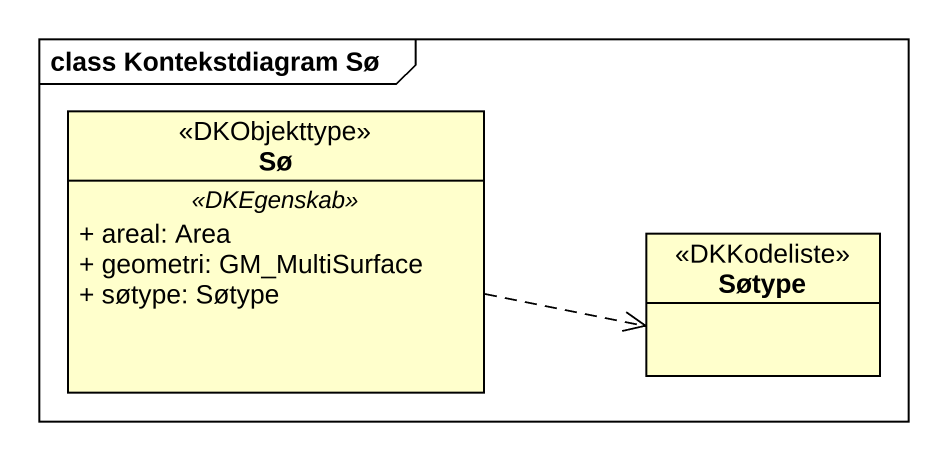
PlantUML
@startuml
mainframe class Kontekstdiagram Sø
hide circle
hide empty members
skinparam classAttributeIconSize 0
class Sø <<DKObjekttype>> {
  .. <<DKEgenskab>> ..
  + areal: Area
  + geometri: GM_MultiSurface
  + søtype: Søtype
}
enum Søtype <<DKKodeliste>>
Sø .right.> Søtype
@enduml
